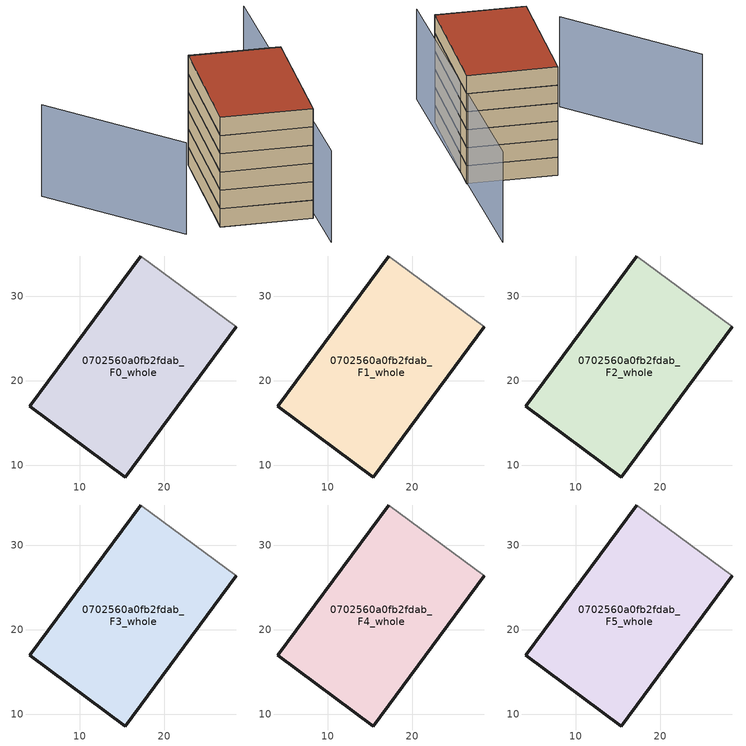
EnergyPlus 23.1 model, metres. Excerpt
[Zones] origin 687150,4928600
0702560a0fb2fdab_F0_whole
 floor ground (EU_floor_Construction): 15.4,8.62 28.52,26.41 17.19,34.76 4.07,16.98 z0
 wall outside (EU_wall_Construction): 28.52,26.41 15.4,8.62 4.07,16.98 17.19,34.76 z0:3
 wall adiabatic (EU_wall_Construction): 17.19,34.76 28.52,26.41 z0:3
0702560a0fb2fdab_F1_whole
 floor to 0702560a0fb2fdab_F0_whole (EU_floor_Construction): 15.4,8.62 28.51,26.41 17.19,34.76 4.07,16.98 z3
 wall outside (EU_wall_Construction): 28.52,26.41 15.4,8.62 4.07,16.98 17.19,34.76 z3:6
 wall adiabatic (EU_wall_Construction): 17.19,34.76 28.52,26.41 z3:6
0702560a0fb2fdab_F2_whole
 floor to 0702560a0fb2fdab_F1_whole (EU_floor_Construction): 15.4,8.62 28.51,26.41 17.19,34.76 4.07,16.98 z6
 wall outside (EU_wall_Construction): 28.52,26.41 15.4,8.62 4.07,16.98 17.19,34.76 z6:9
 wall adiabatic (EU_wall_Construction): 17.19,34.76 28.52,26.41 z6:9
0702560a0fb2fdab_F3_whole
 floor to 0702560a0fb2fdab_F2_whole (EU_floor_Construction): 15.4,8.62 28.51,26.41 17.19,34.76 4.07,16.98 z9
 wall outside (EU_wall_Construction): 28.52,26.41 15.4,8.62 4.07,16.98 17.19,34.76 z9:12
 wall adiabatic (EU_wall_Construction): 17.19,34.76 28.52,26.41 z9:12
0702560a0fb2fdab_F4_whole
 floor to 0702560a0fb2fdab_F3_whole (EU_floor_Construction): 15.4,8.62 28.51,26.41 17.19,34.76 4.07,16.98 z12
 wall outside (EU_wall_Construction): 28.52,26.41 15.4,8.62 4.07,16.98 17.19,34.76 z12:15
 wall adiabatic (EU_wall_Construction): 17.19,34.76 28.52,26.41 z12:15
0702560a0fb2fdab_F5_whole
 floor to 0702560a0fb2fdab_F4_whole (EU_floor_Construction): 15.4,8.62 28.51,26.41 17.19,34.76 4.07,16.98 z15
 wall outside (EU_wall_Construction): 28.52,26.41 15.4,8.62 4.07,16.98 17.19,34.76 z15:18
 wall adiabatic (EU_wall_Construction): 17.19,34.76 28.52,26.41 z15:18
 roof outside (EU_roof_Construction): 28.52,26.41 15.4,8.62 4.07,16.98 17.19,34.76 z18
shading: -1.2,19.13 -5.28,44.03 / 10.95,1.15 40.46,44.03 z0:15
[Building]
EU S2 Campaign: North Axis=0; Terrain=City; Solar Distribution=FullExterior
[Site:Location]
Bologna: Latitude=44.5; Longitude=11.25; Time Zone=1; Elevation=37
[SizingPeriod:WeatherFileDays]
AnnualSizingPeriod: Begin Month=1; Begin Day of Month=1; End Month=12; End Day of Month=31; Day of Week for Start Day=Monday; Use Weather File Daylight Saving Period=No; Use Weather File Rain and Snow Indicators=No
[MATERIAL]
EU_InternalMass_Material: Roughness=MediumRough; Thickness=0.1; Conductivity=1; Density=1800; Specific Heat=900; Thermal Absorptance=0.9; Solar Absorptance=0.7; Visible Absorptance=0.7
[MATERIAL:NOMASS] Roughness=MediumRough; Thermal Absorptance=0.9; Solar Absorptance=0.7; Visible Absorptance=0.7
Name | Thermal Resistance
EU_wall_NoMass | 0.905828
EU_roof_NoMass | 0.37593
EU_floor_NoMass | 0.67114
[CONSTRUCTION]
EU_wall_Construction: EU_wall_NoMass
EU_roof_Construction: EU_roof_NoMass
EU_floor_Construction: EU_floor_NoMass
EU_InternalMass_Construction: EU_InternalMass_Material
[ZONE] Type=1; Multiplier=1; Ceiling Height=autocalculate; Volume=933.169; Floor Area=autocalculate; Part of Total Floor Area=Yes
0702560a0fb2fdab_F0_whole; 0702560a0fb2fdab_F1_whole; 0702560a0fb2fdab_F2_whole; 0702560a0fb2fdab_F3_whole; 0702560a0fb2fdab_F4_whole; 0702560a0fb2fdab_F5_whole
[INTERNALMASS] Construction=EU_InternalMass_Construction; Surface Area=311.056
Name | Zone or ZoneList
0702560a0fb2fdab_F0_whole_EU_InternalMass | 0702560a0fb2fdab_F0_whole
0702560a0fb2fdab_F1_whole_EU_InternalMass | 0702560a0fb2fdab_F1_whole
0702560a0fb2fdab_F2_whole_EU_InternalMass | 0702560a0fb2fdab_F2_whole
0702560a0fb2fdab_F3_whole_EU_InternalMass | 0702560a0fb2fdab_F3_whole
0702560a0fb2fdab_F4_whole_EU_InternalMass | 0702560a0fb2fdab_F4_whole
0702560a0fb2fdab_F5_whole_EU_InternalMass | 0702560a0fb2fdab_F5_whole
[OTHEREQUIPMENT] Fuel Type=Electricity; Design Level Calculation Method=Watts/Area; Power per Zone Floor Area=1; Fraction Latent=0; Fraction Radiant=0; Fraction Lost=0; Carbon Dioxide Generation Rate=0; EndUse Subcategory=EU_Step8_InternalGains
Name | Zone or ZoneList or Space or SpaceList | Schedule
EU_Step8_InternalGain_0702560a0fb2fdab_F0_whole_f000 | 0702560a0fb2fdab_F0_whole | EU_Step8_GainSchedule_0702560a0fb2fdab_F0_whole_f000
EU_Step8_InternalGain_0702560a0fb2fdab_F1_whole_f000 | 0702560a0fb2fdab_F1_whole | EU_Step8_GainSchedule_0702560a0fb2fdab_F1_whole_f000
EU_Step8_InternalGain_0702560a0fb2fdab_F2_whole_f000 | 0702560a0fb2fdab_F2_whole | EU_Step8_GainSchedule_0702560a0fb2fdab_F2_whole_f000
EU_Step8_InternalGain_0702560a0fb2fdab_F3_whole_f000 | 0702560a0fb2fdab_F3_whole | EU_Step8_GainSchedule_0702560a0fb2fdab_F3_whole_f000
EU_Step8_InternalGain_0702560a0fb2fdab_F4_whole_f000 | 0702560a0fb2fdab_F4_whole | EU_Step8_GainSchedule_0702560a0fb2fdab_F4_whole_f000
EU_Step8_InternalGain_0702560a0fb2fdab_F5_whole_f000 | 0702560a0fb2fdab_F5_whole | EU_Step8_GainSchedule_0702560a0fb2fdab_F5_whole_f000
[ZONEVENTILATION:DESIGNFLOWRATE] Schedule=EU_AlwaysOn; Design Flow Rate Calculation Method=AirChanges/Hour; Air Changes per Hour=0.73129; Ventilation Type=Natural; Fan Pressure Rise=0; Fan Total Efficiency=1; Constant Term Coefficient=1; Temperature Term Coefficient=0; Velocity Term Coefficient=0; Velocity Squared Term Coefficient=0; Minimum Indoor Temperature=-100; Maximum Indoor Temperature=100; Delta Temperature=-100; Minimum Outdoor Temperature=-100; Maximum Outdoor Temperature=100; Maximum Wind Speed=40
Name | Zone or ZoneList or Space or SpaceList
EU_ConstantAir_0702560a0fb2fdab_F0_whole | 0702560a0fb2fdab_F0_whole
EU_ConstantAir_0702560a0fb2fdab_F1_whole | 0702560a0fb2fdab_F1_whole
EU_ConstantAir_0702560a0fb2fdab_F2_whole | 0702560a0fb2fdab_F2_whole
EU_ConstantAir_0702560a0fb2fdab_F3_whole | 0702560a0fb2fdab_F3_whole
EU_ConstantAir_0702560a0fb2fdab_F4_whole | 0702560a0fb2fdab_F4_whole
EU_ConstantAir_0702560a0fb2fdab_F5_whole | 0702560a0fb2fdab_F5_whole
[HVACTEMPLATE:THERMOSTAT] Constant Heating Setpoint=20; Constant Cooling Setpoint=50
EU_HeatOnly_0702560a0fb2fdab_F0_whole; EU_HeatOnly_0702560a0fb2fdab_F1_whole; EU_HeatOnly_0702560a0fb2fdab_F2_whole; EU_HeatOnly_0702560a0fb2fdab_F3_whole; EU_HeatOnly_0702560a0fb2fdab_F4_whole; EU_HeatOnly_0702560a0fb2fdab_F5_whole
[HVACTEMPLATE:ZONE:IDEALLOADSAIRSYSTEM] System Availability Schedule=EU_AlwaysOn; Maximum Heating Supply Air Temperature=50; Minimum Cooling Supply Air Temperature=13; Maximum Heating Supply Air Humidity Ratio=0.0156; Minimum Cooling Supply Air Humidity Ratio=0.0077; Heating Limit=NoLimit; Cooling Limit=NoLimit; Heating Availability Schedule=EU_AlwaysOn; Cooling Availability Schedule=EU_CoolingOff; Dehumidification Control Type=ConstantSensibleHeatRatio; Cooling Sensible Heat Ratio=0.7; Dehumidification Setpoint=60; Humidification Control Type=None; Humidification Setpoint=30; Outdoor Air Method=None; Outdoor Air Flow Rate per Person=0.00944; Outdoor Air Flow Rate per Zone Floor Area=0; Outdoor Air Flow Rate per Zone=0; Demand Controlled Ventilation Type=None; Outdoor Air Economizer Type=NoEconomizer; Heat Recovery Type=None; Sensible Heat Recovery Effectiveness=0.7; Latent Heat Recovery Effectiveness=0.65
Name | Template Thermostat
0702560a0fb2fdab_F0_whole | EU_HeatOnly_0702560a0fb2fdab_F0_whole
0702560a0fb2fdab_F1_whole | EU_HeatOnly_0702560a0fb2fdab_F1_whole
0702560a0fb2fdab_F2_whole | EU_HeatOnly_0702560a0fb2fdab_F2_whole
0702560a0fb2fdab_F3_whole | EU_HeatOnly_0702560a0fb2fdab_F3_whole
0702560a0fb2fdab_F4_whole | EU_HeatOnly_0702560a0fb2fdab_F4_whole
0702560a0fb2fdab_F5_whole | EU_HeatOnly_0702560a0fb2fdab_F5_whole
[SIZING:ZONE] Zone Cooling Design Supply Air Temperature Input Method=SupplyAirTemperature; Zone Cooling Design Supply Air Temperature=13; Zone Heating Design Supply Air Temperature Input Method=SupplyAirTemperature; Zone Heating Design Supply Air Temperature=50; Zone Cooling Design Supply Air Humidity Ratio=0.008; Zone Heating Design Supply Air Humidity Ratio=0.008; Cooling Design Air Flow Method=DesignDay; Cooling Design Air Flow Rate=0; Cooling Minimum Air Flow per Zone Floor Area=0.000762; Cooling Minimum Air Flow=0; Cooling Minimum Air Flow Fraction=0.2; Heating Design Air Flow Method=DesignDay; Heating Design Air Flow Rate=0; Heating Maximum Air Flow per Zone Floor Area=0.002032; Heating Maximum Air Flow=0.141576; Heating Maximum Air Flow Fraction=0.3; Account for Dedicated Outdoor Air System=No; Dedicated Outdoor Air System Control Strategy=NeutralSupplyAir; Dedicated Outdoor Air Low Setpoint Temperature for Design=autosize; Dedicated Outdoor Air High Setpoint Temperature for Design=autosize; Zone Load Sizing Method=Sensible Load Only No Latent Load; Zone Latent Cooling Design Supply Air Humidity Ratio Input Method=HumidityRatioDifference; Zone Cooling Design Supply Air Humidity Ratio Difference=0.005; Zone Latent Heating Design Supply Air Humidity Ratio Input Method=HumidityRatioDifference; Zone Humidification Design Supply Air Humidity Ratio Difference=0.005
0702560a0fb2fdab_F0_whole; 0702560a0fb2fdab_F1_whole; 0702560a0fb2fdab_F2_whole; 0702560a0fb2fdab_F3_whole; 0702560a0fb2fdab_F4_whole; 0702560a0fb2fdab_F5_whole
[SCHEDULE:CONSTANT]
Name | Hourly Value
EU_AlwaysOn | 1
EU_CoolingOff | 0
[SCHEDULE:FILE] Column Number=1; Rows to Skip at Top=0; Number of Hours of Data=8760; Column Separator=Comma; Interpolate to Timestep=No; Minutes per Item=60; Adjust Schedule for Daylight Savings=Yes
Name | File
EU_Step8_GainSchedule_0702560a0fb2fdab_F0_whole_f000 | ../../schedules/0702560a0fb2fdab/0702560a0fb2fdab_F0_whole_f000_gain.csv
EU_Step8_GainSchedule_0702560a0fb2fdab_F1_whole_f000 | ../../schedules/0702560a0fb2fdab/0702560a0fb2fdab_F1_whole_f000_gain.csv
EU_Step8_GainSchedule_0702560a0fb2fdab_F2_whole_f000 | ../../schedules/0702560a0fb2fdab/0702560a0fb2fdab_F2_whole_f000_gain.csv
EU_Step8_GainSchedule_0702560a0fb2fdab_F3_whole_f000 | ../../schedules/0702560a0fb2fdab/0702560a0fb2fdab_F3_whole_f000_gain.csv
EU_Step8_GainSchedule_0702560a0fb2fdab_F4_whole_f000 | ../../schedules/0702560a0fb2fdab/0702560a0fb2fdab_F4_whole_f000_gain.csv
EU_Step8_GainSchedule_0702560a0fb2fdab_F5_whole_f000 | ../../schedules/0702560a0fb2fdab/0702560a0fb2fdab_F5_whole_f000_gain.csv
